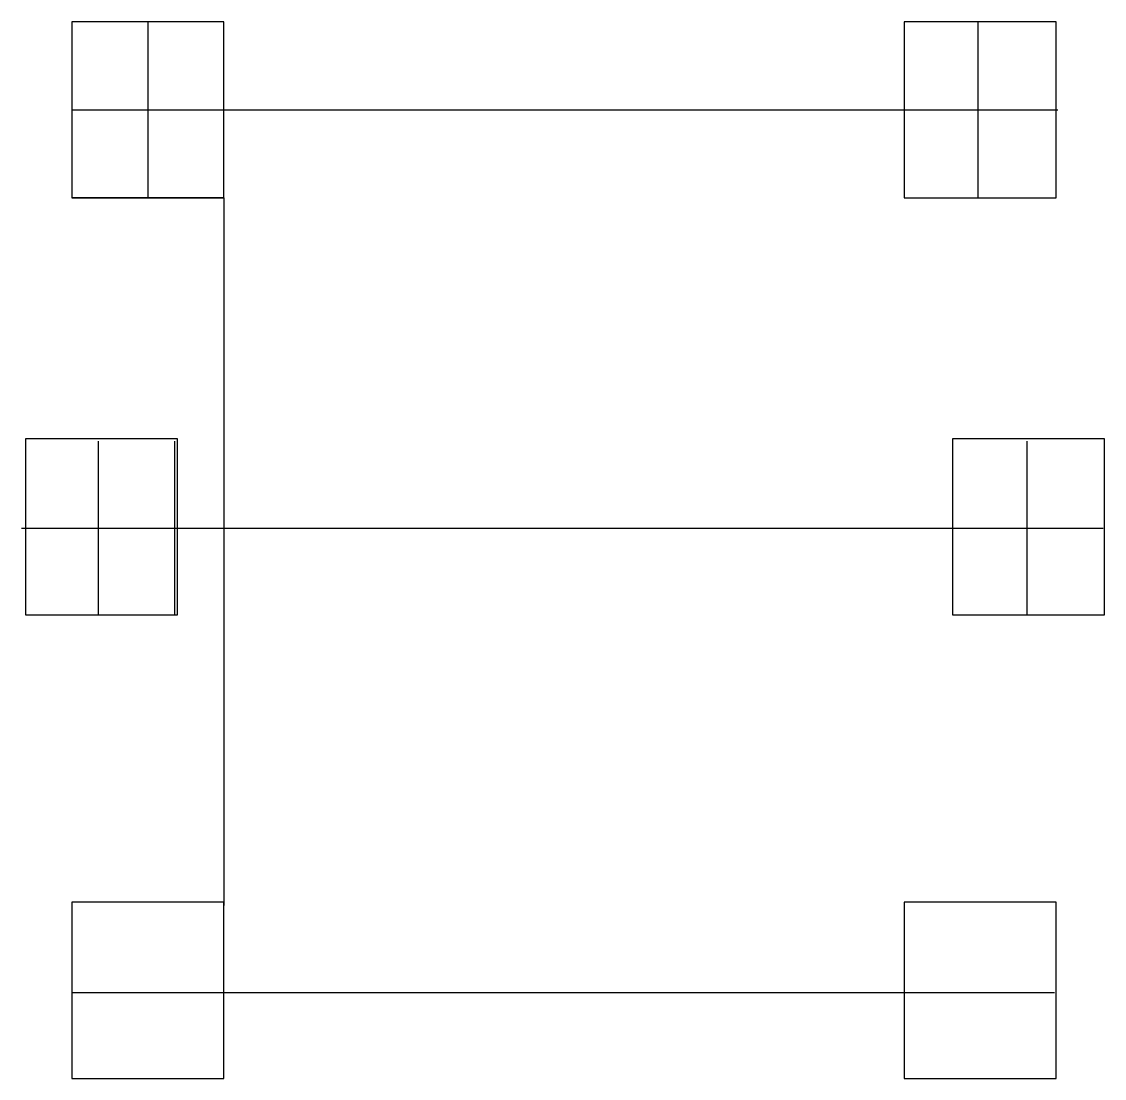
# Model space of a CAD drawing. Header units: millimetres. Extents: x -282 to 302, y -289 to 281.
import ezdxf

# ---------------------------------------------------------------- set-up
doc = ezdxf.new("R2010")
doc.units = ezdxf.units.MM
doc.layers.get('0').update_dxf_attribs({"linetype": 'CONTINUOUS'})

msp = doc.modelspace()

# ---------------------------------------------------------------- linework, layer by layer
for p, q in [((-213.95, 280.8), (-213.95, 185.8)), ((233.79, 280.84), (233.79, 185.76)), ((-254.95, 233.3), (277.05, 233.3)), ((-172.95, 185.8), (-254.95, 185.8)), ((-172.95, 185.8), (-172.95, -195.95)), ((-240.74, 54.53), (-240.74, -39.22)), ((-199.49, 54.53), (-199.49, -39.22)), ((260.22, 54.53), (260.22, -39.22)), ((-281.99, 7.65), (301.47, 7.65)), ((-254.97, -242.83), (275.22, -242.83))]:
    msp.add_line(p, q)
for points in [[(-254.95, 280.8), (-254.95, 185.8), (-172.95, 185.8), (-172.95, 280.8)], [(194.05, 280.8), (194.05, 185.8), (276.05, 185.8), (276.05, 280.8)], [(-279.95, -39.2), (-197.95, -39.2), (-197.95, 55.8), (-279.95, 55.8)], [(220.05, -39.2), (302.05, -39.2), (302.05, 55.8), (220.05, 55.8)], [(-172.95, -194.2), (-254.95, -194.2), (-254.95, -289.2), (-172.95, -289.2)], [(276.05, -194.2), (194.05, -194.2), (194.05, -289.2), (276.05, -289.2)]]:
    msp.add_lwpolyline(points, close=True)

doc.saveas('drawing.dxf')
